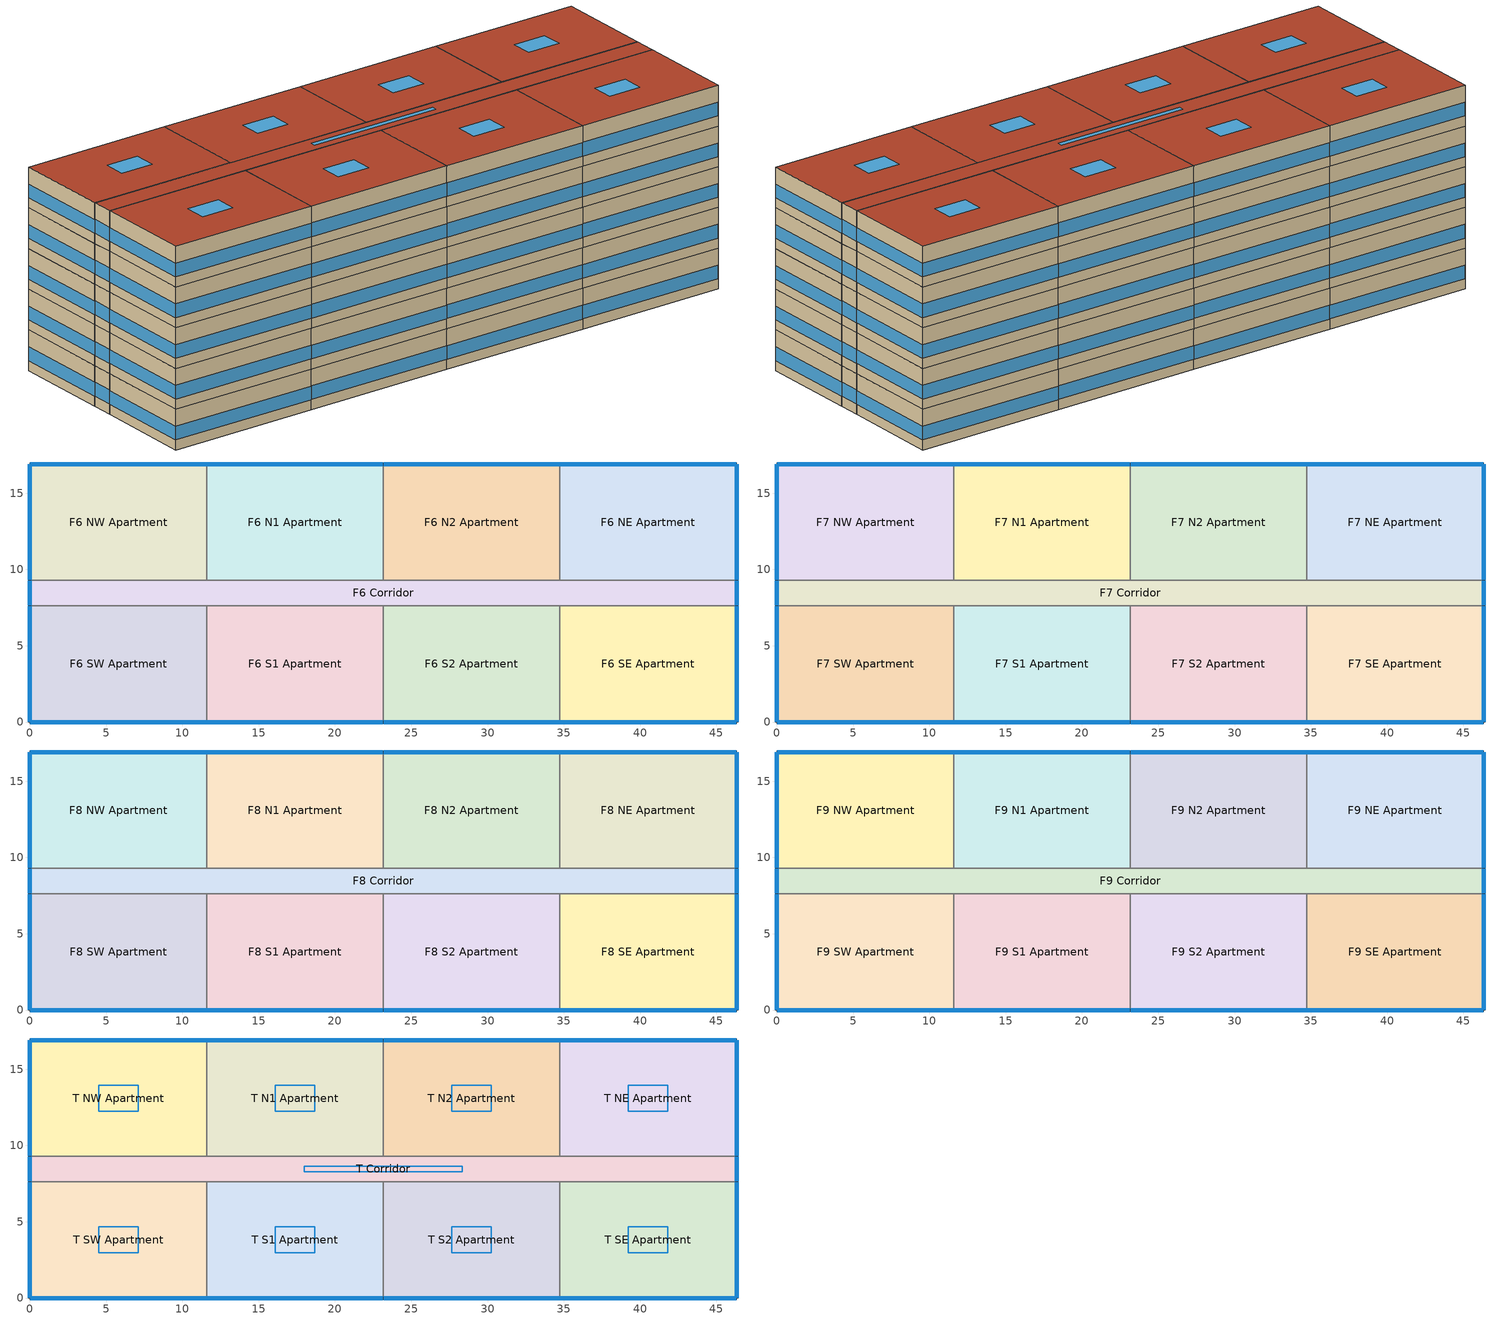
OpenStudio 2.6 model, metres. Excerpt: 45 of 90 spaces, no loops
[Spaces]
F6 S2 Apartment
 floor to M S2 Apartment: 34.75,7.62 34.75,0 23.16,0 23.16,7.62 z15.24
 wall outside: 23.16,0 34.75,0 z15.24:18.29
 wall to F6 Corridor: 34.75,7.62 23.16,7.62 z15.24:18.29
 wall to F6 S1 Apartment: 23.16,7.62 23.16,0 z15.24:18.29
 wall to F6 SE Apartment: 34.75,0 34.75,7.62 z15.24:18.29
 window: 23.19,0 34.72,0 z16:17.02
F6 NE Apartment
 floor to M NE Apartment: 46.33,16.92 46.33,9.3 34.75,9.3 34.75,16.92 z15.24
 wall outside: 46.33,9.3 46.33,16.92 34.75,16.92 z15.24:18.29
 wall to F6 N2 Apartment: 34.75,16.92 34.75,9.3 z15.24:18.29
 wall to F6 Corridor: 34.75,9.3 46.33,9.3 z15.24:18.29
 window: 46.33,9.32 46.33,16.89 / 46.3,16.92 34.77,16.92 z16:17.02
F6 S1 Apartment
 floor to M S1 Apartment: 23.16,7.62 23.16,0 11.58,0 11.58,7.62 z15.24
 wall outside: 11.58,0 23.16,0 z15.24:18.29
 wall to F6 SW Apartment: 11.58,7.62 11.58,0 z15.24:18.29
 wall to F6 Corridor: 23.16,7.62 11.58,7.62 z15.24:18.29
 window: 11.61,0 23.14,0 z16:17.02
F6 Corridor
 floor to M Corridor: 46.33,9.3 46.33,7.62 0,7.62 0,9.3 z15.24
 wall outside: 46.33,7.62 46.33,9.3 / 0,9.3 0,7.62 z15.24:18.29
 wall to F6 N1 Apartment: 23.16,9.3 11.58,9.3 z15.24:18.29
 wall to F6 SE Apartment: 34.75,7.62 46.33,7.62 z15.24:18.29
 wall to F6 SW Apartment: 0,7.62 11.58,7.62 z15.24:18.29
 wall to F6 N2 Apartment: 34.75,9.3 23.16,9.3 z15.24:18.29
 wall to F6 NW Apartment: 11.58,9.3 0,9.3 z15.24:18.29
 window: 46.33,7.65 46.33,9.27 / 0,9.27 0,7.65 z16:17.05
F6 SE Apartment
 floor to M SE Apartment: 46.33,7.62 46.33,0 34.75,0 34.75,7.62 z15.24
 wall outside: 34.75,0 46.33,0 46.33,7.62 z15.24:18.29
 window: 46.33,0.03 46.33,7.59 / 34.77,0 46.3,0 z16:17.02
F6 N1 Apartment
 floor to M N1 Apartment: 23.16,16.92 23.16,9.3 11.58,9.3 11.58,16.92 z15.24
 wall outside: 23.16,16.92 11.58,16.92 z15.24:18.29
 wall to F6 N2 Apartment: 23.16,9.3 23.16,16.92 z15.24:18.29
 wall to F6 NW Apartment: 11.58,16.92 11.58,9.3 z15.24:18.29
 window: 23.14,16.92 11.61,16.92 z16:17.02
F6 NW Apartment
 floor to M NW Apartment: 11.58,16.92 11.58,9.3 0,9.3 0,16.92 z15.24
 wall outside: 11.58,16.92 0,16.92 0,9.3 z15.24:18.29
 window: 11.56,16.92 0.03,16.92 / 0,16.89 0,9.32 z16:17.02
F6 N2 Apartment
 floor to M N2 Apartment: 34.75,16.92 34.75,9.3 23.16,9.3 23.16,16.92 z15.24
 wall outside: 34.75,16.92 23.16,16.92 z15.24:18.29
 window: 34.72,16.92 23.19,16.92 z16:17.02
F6 SW Apartment
 floor to M SW Apartment: 11.58,7.62 11.58,0 0,0 0,7.62 z15.24
 wall outside: 0,7.62 0,0 11.58,0 z15.24:18.29
 window: 0.03,0 11.56,0 / 0,7.59 0,0.03 z16:17.02
F7 SE Apartment
 floor to F6 SE Apartment: 46.33,7.62 46.33,0 34.75,0 34.75,7.62 z18.29
 wall outside: 34.75,0 46.33,0 46.33,7.62 z18.29:21.33
 wall to F7 S2 Apartment: 34.75,7.62 34.75,0 z18.29:21.33
 wall to F7 Corridor: 46.33,7.62 34.75,7.62 z18.29:21.33
 window: 46.33,0.03 46.33,7.59 / 34.77,0 46.3,0 z19.05:20.07
F7 N2 Apartment
 floor to F6 N2 Apartment: 34.75,16.92 34.75,9.3 23.16,9.3 23.16,16.92 z18.29
 wall outside: 34.75,16.92 23.16,16.92 z18.29:21.33
 wall to F7 Corridor: 23.16,9.3 34.75,9.3 z18.29:21.33
 wall to F7 NE Apartment: 34.75,9.3 34.75,16.92 z18.29:21.33
 wall to F7 N1 Apartment: 23.16,16.92 23.16,9.3 z18.29:21.33
 window: 34.72,16.92 23.19,16.92 z19.05:20.07
F7 NE Apartment
 floor to F6 NE Apartment: 46.33,16.92 46.33,9.3 34.75,9.3 34.75,16.92 z18.29
 wall outside: 46.33,9.3 46.33,16.92 34.75,16.92 z18.29:21.33
 wall to F7 Corridor: 34.75,9.3 46.33,9.3 z18.29:21.33
 window: 46.33,9.32 46.33,16.89 / 46.3,16.92 34.77,16.92 z19.05:20.07
F7 S2 Apartment
 floor to F6 S2 Apartment: 34.75,7.62 34.75,0 23.16,0 23.16,7.62 z18.29
 wall outside: 23.16,0 34.75,0 z18.29:21.33
 wall to F7 Corridor: 34.75,7.62 23.16,7.62 z18.29:21.33
 wall to F7 S1 Apartment: 23.16,7.62 23.16,0 z18.29:21.33
 window: 23.19,0 34.72,0 z19.05:20.07
F7 NW Apartment
 floor to F6 NW Apartment: 11.58,16.92 11.58,9.3 0,9.3 0,16.92 z18.29
 wall outside: 11.58,16.92 0,16.92 0,9.3 z18.29:21.33
 wall to F7 Corridor: 0,9.3 11.58,9.3 z18.29:21.33
 wall to F7 N1 Apartment: 11.58,9.3 11.58,16.92 z18.29:21.33
 window: 11.56,16.92 0.03,16.92 / 0,16.89 0,9.32 z19.05:20.07
F7 N1 Apartment
 floor to F6 N1 Apartment: 23.16,16.92 23.16,9.3 11.58,9.3 11.58,16.92 z18.29
 wall outside: 23.16,16.92 11.58,16.92 z18.29:21.33
 wall to F7 Corridor: 11.58,9.3 23.16,9.3 z18.29:21.33
 window: 23.14,16.92 11.61,16.92 z19.05:20.07
F7 S1 Apartment
 floor to F6 S1 Apartment: 23.16,7.62 23.16,0 11.58,0 11.58,7.62 z18.29
 wall outside: 11.58,0 23.16,0 z18.29:21.33
 wall to F7 Corridor: 23.16,7.62 11.58,7.62 z18.29:21.33
 wall to F7 SW Apartment: 11.58,7.62 11.58,0 z18.29:21.33
 window: 11.61,0 23.14,0 z19.05:20.07
F7 Corridor
 floor to F6 Corridor: 46.33,9.3 46.33,7.62 0,7.62 0,9.3 z18.29
 wall outside: 0,9.3 0,7.62 / 46.33,7.62 46.33,9.3 z18.29:21.33
 wall to F7 SW Apartment: 0,7.62 11.58,7.62 z18.29:21.33
 window: 46.33,7.65 46.33,9.27 / 0,9.27 0,7.65 z19.05:20.1
F7 SW Apartment
 floor to F6 SW Apartment: 11.58,7.62 11.58,0 0,0 0,7.62 z18.29
 wall outside: 0,7.62 0,0 11.58,0 z18.29:21.33
 window: 0.03,0 11.56,0 / 0,7.59 0,0.03 z19.05:20.07
F8 SW Apartment
 floor to F7 SW Apartment: 11.58,7.62 11.58,0 0,0 0,7.62 z21.33
 wall outside: 0,7.62 0,0 11.58,0 z21.33:24.38
 wall to F8 Corridor: 11.58,7.62 0,7.62 z21.33:24.38
 wall to F8 S1 Apartment: 11.58,0 11.58,7.62 z21.33:24.38
 window: 0.03,0 11.56,0 / 0,7.59 0,0.03 z22.1:23.12
F8 N1 Apartment
 floor to F7 N1 Apartment: 23.16,16.92 23.16,9.3 11.58,9.3 11.58,16.92 z21.33
 wall outside: 23.16,16.92 11.58,16.92 z21.33:24.38
 wall to F8 NW Apartment: 11.58,16.92 11.58,9.3 z21.33:24.38
 wall to F8 Corridor: 11.58,9.3 23.16,9.3 z21.33:24.38
 wall to F8 N2 Apartment: 23.16,9.3 23.16,16.92 z21.33:24.38
 window: 23.14,16.92 11.61,16.92 z22.1:23.12
F8 N2 Apartment
 floor to F7 N2 Apartment: 34.75,16.92 34.75,9.3 23.16,9.3 23.16,16.92 z21.33
 wall outside: 34.75,16.92 23.16,16.92 z21.33:24.38
 wall to F8 Corridor: 23.16,9.3 34.75,9.3 z21.33:24.38
 wall to F8 NE Apartment: 34.75,9.3 34.75,16.92 z21.33:24.38
 window: 34.72,16.92 23.19,16.92 z22.1:23.12
F8 Corridor
 floor to F7 Corridor: 46.33,9.3 46.33,7.62 0,7.62 0,9.3 z21.33
 wall outside: 46.33,7.62 46.33,9.3 / 0,9.3 0,7.62 z21.33:24.38
 wall to F8 S1 Apartment: 11.58,7.62 23.16,7.62 z21.33:24.38
 wall to F8 SE Apartment: 34.75,7.62 46.33,7.62 z21.33:24.38
 wall to F8 NE Apartment: 46.33,9.3 34.75,9.3 z21.33:24.38
 wall to F8 NW Apartment: 11.58,9.3 0,9.3 z21.33:24.38
 wall to F8 S2 Apartment: 23.16,7.62 34.75,7.62 z21.33:24.38
 window: 46.33,7.65 46.33,9.27 / 0,9.27 0,7.65 z22.1:23.14
F8 S1 Apartment
 floor to F7 S1 Apartment: 23.16,7.62 23.16,0 11.58,0 11.58,7.62 z21.33
 wall outside: 11.58,0 23.16,0 z21.33:24.38
 wall to F8 S2 Apartment: 23.16,0 23.16,7.62 z21.33:24.38
 window: 11.61,0 23.14,0 z22.1:23.12
F8 S2 Apartment
 floor to F7 S2 Apartment: 34.75,7.62 34.75,0 23.16,0 23.16,7.62 z21.33
 wall outside: 23.16,0 34.75,0 z21.33:24.38
 wall to F8 SE Apartment: 34.75,0 34.75,7.62 z21.33:24.38
 window: 23.19,0 34.72,0 z22.1:23.12
F8 SE Apartment
 floor to F7 SE Apartment: 46.33,7.62 46.33,0 34.75,0 34.75,7.62 z21.33
 wall outside: 34.75,0 46.33,0 46.33,7.62 z21.33:24.38
 window: 46.33,0.03 46.33,7.59 / 34.77,0 46.3,0 z22.1:23.12
F8 NW Apartment
 floor to F7 NW Apartment: 11.58,16.92 11.58,9.3 0,9.3 0,16.92 z21.33
 wall outside: 11.58,16.92 0,16.92 0,9.3 z21.33:24.38
 window: 11.56,16.92 0.03,16.92 / 0,16.89 0,9.32 z22.1:23.12
F8 NE Apartment
 floor to F7 NE Apartment: 46.33,16.92 46.33,9.3 34.75,9.3 34.75,16.92 z21.33
 wall outside: 46.33,9.3 46.33,16.92 34.75,16.92 z21.33:24.38
 window: 46.33,9.32 46.33,16.89 / 46.3,16.92 34.77,16.92 z22.1:23.12
F9 SE Apartment
 floor to F8 SE Apartment: 46.33,7.62 46.33,0 34.75,0 34.75,7.62 z24.38
 wall outside: 34.75,0 46.33,0 46.33,7.62 z24.38:27.43
 wall to F9 S2 Apartment: 34.75,7.62 34.75,0 z24.38:27.43
 wall to F9 Corridor: 46.33,7.62 34.75,7.62 z24.38:27.43
 window: 46.33,0.03 46.33,7.59 z25.14:26.17; 34.77,0 46.3,0 z25.14:26.16
F9 N2 Apartment
 floor to F8 N2 Apartment: 34.75,16.92 34.75,9.3 23.16,9.3 23.16,16.92 z24.38
 wall outside: 34.75,16.92 23.16,16.92 z24.38:27.43
 wall to F9 NE Apartment: 34.75,9.3 34.75,16.92 z24.38:27.43
 wall to F9 Corridor: 23.16,9.3 34.75,9.3 z24.38:27.43
 wall to F9 N1 Apartment: 23.16,16.92 23.16,9.3 z24.38:27.43
 window: 34.72,16.92 23.19,16.92 z25.14:26.16
F9 SW Apartment
 floor to F8 SW Apartment: 11.58,7.62 11.58,0 0,0 0,7.62 z24.38
 wall outside: 0,7.62 0,0 11.58,0 z24.38:27.43
 wall to F9 Corridor: 11.58,7.62 0,7.62 z24.38:27.43
 wall to F9 S1 Apartment: 11.58,0 11.58,7.62 z24.38:27.43
 window: 0.03,0 11.56,0 z25.14:26.16; 0,7.59 0,0.03 z25.14:26.17
F9 Corridor
 floor to F8 Corridor: 46.33,9.3 46.33,7.62 0,7.62 0,9.3 z24.38
 wall outside: 0,9.3 0,7.62 / 46.33,7.62 46.33,9.3 z24.38:27.43
 wall to F9 NE Apartment: 46.33,9.3 34.75,9.3 z24.38:27.43
 wall to F9 NW Apartment: 11.58,9.3 0,9.3 z24.38:27.43
 wall to F9 S1 Apartment: 11.58,7.62 23.16,7.62 z24.38:27.43
 wall to F9 N1 Apartment: 23.16,9.3 11.58,9.3 z24.38:27.43
 wall to F9 S2 Apartment: 23.16,7.62 34.75,7.62 z24.38:27.43
 window: 46.33,7.65 46.33,9.27 / 0,9.27 0,7.65 z25.14:26.19
F9 NE Apartment
 floor to F8 NE Apartment: 46.33,16.92 46.33,9.3 34.75,9.3 34.75,16.92 z24.38
 wall outside: 46.33,9.3 46.33,16.92 34.75,16.92 z24.38:27.43
 window: 46.33,9.32 46.33,16.89 z25.14:26.17; 46.3,16.92 34.77,16.92 z25.14:26.16
F9 S1 Apartment
 floor to F8 S1 Apartment: 23.16,7.62 23.16,0 11.58,0 11.58,7.62 z24.38
 wall outside: 11.58,0 23.16,0 z24.38:27.43
 wall to F9 S2 Apartment: 23.16,0 23.16,7.62 z24.38:27.43
 window: 11.61,0 23.14,0 z25.14:26.16
F9 S2 Apartment
 floor to F8 S2 Apartment: 34.75,7.62 34.75,0 23.16,0 23.16,7.62 z24.38
 wall outside: 23.16,0 34.75,0 z24.38:27.43
 window: 23.19,0 34.72,0 z25.14:26.16
F9 NW Apartment
 floor to F8 NW Apartment: 11.58,16.92 11.58,9.3 0,9.3 0,16.92 z24.38
 wall outside: 11.58,16.92 0,16.92 0,9.3 z24.38:27.43
 wall to F9 N1 Apartment: 11.58,9.3 11.58,16.92 z24.38:27.43
 window: 11.56,16.92 0.03,16.92 z25.14:26.16; 0,16.89 0,9.32 z25.14:26.17
F9 N1 Apartment
 floor to F8 N1 Apartment: 23.16,16.92 23.16,9.3 11.58,9.3 11.58,16.92 z24.38
 wall outside: 23.16,16.92 11.58,16.92 z24.38:27.43
 window: 23.14,16.92 11.61,16.92 z25.14:26.16
T N1 Apartment
 floor to F9 N1 Apartment: 23.16,16.92 23.16,9.3 11.58,9.3 11.58,16.92 z27.43
 wall outside: 23.16,16.92 11.58,16.92 z27.43:30.48
 wall to T NW Apartment: 11.58,16.92 11.58,9.3 z27.43:30.48
 wall to T Corridor: 11.58,9.3 23.16,9.3 z27.43:30.48
 wall to T N2 Apartment: 23.16,9.3 23.16,16.92 z27.43:30.48
 window: 23.14,16.92 11.61,16.92 z28.19:29.21
 roof outside: 23.16,9.3 23.16,16.92 11.58,16.92 11.58,9.3 z30.48
 skylight: 18.67,12.25 18.67,13.96 16.08,13.96 16.08,12.25 z30.48
T N2 Apartment
 floor to F9 N2 Apartment: 34.75,16.92 34.75,9.3 23.16,9.3 23.16,16.92 z27.43
 wall outside: 34.75,16.92 23.16,16.92 z27.43:30.48
 wall to T NE Apartment: 34.75,9.3 34.75,16.92 z27.43:30.48
 wall to T Corridor: 23.16,9.3 34.75,9.3 z27.43:30.48
 window: 34.72,16.92 23.19,16.92 z28.19:29.21
 roof outside: 34.75,9.3 34.75,16.92 23.16,16.92 23.16,9.3 z30.48
 skylight: 30.25,12.25 30.25,13.96 27.66,13.96 27.66,12.25 z30.48
T S2 Apartment
 floor to F9 S2 Apartment: 34.75,7.62 34.75,0 23.16,0 23.16,7.62 z27.43
 wall outside: 23.16,0 34.75,0 z27.43:30.48
 wall to T Corridor: 34.75,7.62 23.16,7.62 z27.43:30.48
 wall to T S1 Apartment: 23.16,7.62 23.16,0 z27.43:30.48
 wall to T SE Apartment: 34.75,0 34.75,7.62 z27.43:30.48
 window: 23.19,0 34.72,0 z28.19:29.21
 roof outside: 34.75,0 34.75,7.62 23.16,7.62 23.16,0 z30.48
 skylight: 30.25,2.96 30.25,4.66 27.66,4.66 27.66,2.96 z30.48
T SW Apartment
 floor to F9 SW Apartment: 11.58,7.62 11.58,0 0,0 0,7.62 z27.43
 wall outside: 0,7.62 0,0 11.58,0 z27.43:30.48
 wall to T Corridor: 11.58,7.62 0,7.62 z27.43:30.48
 wall to T S1 Apartment: 11.58,0 11.58,7.62 z27.43:30.48
 window: 0.03,0 11.56,0 / 0,7.59 0,0.03 z28.19:29.21
 roof outside: 11.58,0 11.58,7.62 0,7.62 0,0 z30.48
 skylight: 7.09,2.96 7.09,4.66 4.5,4.66 4.5,2.96 z30.48
T SE Apartment
 floor to F9 SE Apartment: 46.33,7.62 46.33,0 34.75,0 34.75,7.62 z27.43
 wall outside: 34.75,0 46.33,0 46.33,7.62 z27.43:30.48
 wall to T Corridor: 46.33,7.62 34.75,7.62 z27.43:30.48
 window: 46.33,0.03 46.33,7.59 / 34.77,0 46.3,0 z28.19:29.21
 roof outside: 46.33,0 46.33,7.62 34.75,7.62 34.75,0 z30.48
 skylight: 41.83,2.96 41.83,4.66 39.24,4.66 39.24,2.96 z30.48
T S1 Apartment
 floor to F9 S1 Apartment: 23.16,7.62 23.16,0 11.58,0 11.58,7.62 z27.43
 wall outside: 11.58,0 23.16,0 z27.43:30.48
 wall to T Corridor: 23.16,7.62 11.58,7.62 z27.43:30.48
 window: 11.61,0 23.14,0 z28.19:29.21
 roof outside: 23.16,0 23.16,7.62 11.58,7.62 11.58,0 z30.48
 skylight: 18.67,2.96 18.67,4.66 16.08,4.66 16.08,2.96 z30.48
T Corridor
 floor to F9 Corridor: 46.33,9.3 46.33,7.62 0,7.62 0,9.3 z27.43
 wall outside: 0,9.3 0,7.62 / 46.33,7.62 46.33,9.3 z27.43:30.48
 wall to T NE Apartment: 46.33,9.3 34.75,9.3 z27.43:30.48
 wall to T NW Apartment: 11.58,9.3 0,9.3 z27.43:30.48
 window: 46.33,7.65 46.33,9.27 / 0,9.27 0,7.65 z28.19:29.24
 roof outside: 46.33,7.62 46.33,9.3 0,9.3 0,7.62 z30.48
 skylight: 28.34,8.27 28.34,8.65 17.98,8.65 17.98,8.27 z30.48
T NE Apartment
 floor to F9 NE Apartment: 46.33,16.92 46.33,9.3 34.75,9.3 34.75,16.92 z27.43
 wall outside: 46.33,9.3 46.33,16.92 34.75,16.92 z27.43:30.48
 window: 46.33,9.32 46.33,16.89 / 46.3,16.92 34.77,16.92 z28.19:29.21
 roof outside: 46.33,9.3 46.33,16.92 34.75,16.92 34.75,9.3 z30.48
 skylight: 41.83,12.25 41.83,13.96 39.24,13.96 39.24,12.25 z30.48
T NW Apartment
 floor to F9 NW Apartment: 11.58,16.92 11.58,9.3 0,9.3 0,16.92 z27.43
 wall outside: 11.58,16.92 0,16.92 0,9.3 z27.43:30.48
 window: 11.56,16.92 0.03,16.92 / 0,16.89 0,9.32 z28.19:29.21
 roof outside: 11.58,9.3 11.58,16.92 0,16.92 0,9.3 z30.48
 skylight: 7.09,12.25 7.09,13.96 4.5,13.96 4.5,12.25 z30.48
[Site]
Calgary Intl AP_AB_CAN: Latitude {deg}=51.114; Longitude {deg}=-114.02; Time Zone {hr}=-7; Elevation {m}=1084.1; Terrain=City
[Building]
HighriseApartment-CAN_AB_Calgary.Intl.AP.718770_CWEC2016.epw created: 2019-06-27 17:06:32 +0000: North Axis {deg}=0; Default Construction Set=BTAP-Mass at hdd = 5000.0; Standards Number of Stories=10; Standards Number of Above Ground Stories=10; Standards Building Type=NECB2011_HighriseApartment
[Site:WaterMainsTemperature]
Calculation Method=Correlation; Annual Average Outdoor Air Temperature {C}=5; Maximum Difference In Monthly Average Outdoor Air Temperatures {deltaC}=23.3
[Site:GroundTemperature:BuildingSurface]
19.527, 19.502, 19.536, 19.598, 20.002, 21.64, 22.225, 22.375, 21.449, 20.121, 19.802, 19.633
[SizingPeriod:DesignDay] Barometric Pressure {Pa}=88961; Sky Clearness=0; Rain Indicator=0; Snow Indicator=0; Day of Month=21; Daylight Saving Time Indicator=0; Humidity Indicating Type=Wetbulb; Dry-Bulb Temperature Range Modifier Type=DefaultMultipliers
Name | Maximum Dry-Bulb Temperature {C} | Daily Dry-Bulb Temperature Range {deltaC} | Humidity Indicating Conditions at Maximum Dry-Bulb | Wind Speed {m/s} | Wind Direction {deg} | Month | Day Type | Solar Model Indicator | ASHRAE Taub | ASHRAE Taud
Calgary Intl AP Ann Clg .4% Condns DB=>MWB | 28.5 | 12.1 | 16.1 | 4.5 | 160 | 7 | SummerDesignDay | ASHRAETau | 0.339 | 2.421
Calgary Intl AP Ann Htg 99.6% Condns DB | -28.5 | 0 | -28.5 | 2.9 | 200 | 1 | WinterDesignDay | ASHRAEClearSky
[Material:NoMass] Roughness=Smooth; Thermal Absorptance=0.9; Solar Absorptance=0.7
Name | Thermal Resistance {m2-K/W} | Visible Absorptance
Typical Carpet Pad; Typical Carpet Pad 1 | 0.21648 | 0.8
Typical Insulation 1 | 5.91238 | 0.7
Typical Insulation 2 | 4.49096 | 0.7
Typical Insulation 3 | 6.17282 | 0.7
Typical Carpet Pad 2 | 1.25503 | 0.8
Typical Carpet Pad 3; Typical Carpet Pad 4 | 3.45515 | 0.8
Typical Insulation 4 | 0.454528 | 0.7
Typical Insulation 5 | 0.454545 | 0.7
[Material]
Name | Roughness | Thickness {m} | Conductivity {W/m-K} | Density {kg/m3} | Specific Heat {J/kg-K} | Thermal Absorptance | Solar Absorptance | Visible Absorptance
G05 25mm wood | MediumSmooth | 0.0254 | 0.15 | 608 | 1630 | 0.9 | 0.5 | 0.5
100mm Normalweight concrete floor 1 | MediumSmooth | 0.1016 | 2.31 | 2322 | 832
G01 13mm gypsum board 1 | Smooth | 0.0127 | 0.16 | 800 | 1090 | 0.9 | 0.7 | 0.5
4 in. Normalweight Concrete Floor 1 | MediumRough | 0.1016 | 2.31 | 2322 | 832 | 0.9 | 0.7 | 0.7
1IN Stucco 1 | Smooth | 0.0253 | 0.6918 | 1858 | 837 | 0.9 | 0.7 | 0.92
8IN CONCRETE HW RefBldg 1 | Rough | 0.2032 | 1.311 | 2240 | 836.8 | 0.9 | 0.7 | 0.7
1/2IN Gypsum 1 | Smooth | 0.0127 | 0.16 | 784.9 | 830 | 0.9 | 0.4 | 0.4
Metal Roof Surface 1; F08 Metal surface 1 | Smooth | 0.0008 | 45.28 | 7824 | 500 | 0.9 | 0.7 | 0.7
6 in. Normalweight Concrete Floor 1; 6 in. Normalweight Concrete Floor 2; 6 in. Normalweight Concrete Floor 3 | MediumRough | 0.1524 | 2.31 | 2322 | 832 | 0.9 | 0.7 | 0.7
[Construction]
BTAP-Int-Partition; BTAP-Int-Door: G05 25mm wood
BTAP-Int-Floor: 100mm Normalweight concrete floor 1, Typical Carpet Pad
BTAP-Int-Wall: G01 13mm gypsum board 1, G01 13mm gypsum board 1
BTAP-Int-Ceiling: Typical Carpet Pad, 100mm Normalweight concrete floor 1
BTAP-Int-Window: SimpleGlazing
BTAP-Ext-Floor-Mass:U-0.162: Typical Insulation 1, 4 in. Normalweight Concrete Floor 1, Typical Carpet Pad 1
BTAP-Ext-Wall-Mass:U-0.21: 1IN Stucco 1, 8IN CONCRETE HW RefBldg 1, Typical Insulation 2, 1/2IN Gypsum 1
BTAP-Ext-Roof-Metal:U-0.162: Metal Roof Surface 1, Typical Insulation 3
BTAP-Grnd-Floor-Mass:U-0.757: 6 in. Normalweight Concrete Floor 1, Typical Carpet Pad 2
BTAP-Grnd-Wall-Mass:U-0.284: 6 in. Normalweight Concrete Floor 2, Typical Carpet Pad 3
BTAP-Grnd-Roof-Mass:U-0.284: 6 in. Normalweight Concrete Floor 3, Typical Carpet Pad 4
BTAP-Ext-FixedWindow:U=0.220 SHGC=0.600; BTAP-Ext-GlassDoors:U=0.220 SHGC=0.600; BTAP-Ext-Skylights:U=0.220 SHGC=0.600; BTAP-Ext-DaylightDomes:U=0.220 SHGC=0.600; BTAP-Ext-DaylightDiffuser:U=0.220 SHGC=0.600: SimpleGlazing:U=0.220 SHGC=0.600
BTAP-Ext-Door:U-2.2: F08 Metal surface 1, Typical Insulation 4
BTAP-Ext-OverHeadDoor:U-2.2: Typical Insulation 5
[DefaultConstructionSet]
BTAP-Mass at hdd = 5000.0: Default Exterior Surface Constructions=BTAP-Mass at hdd = 5000.0; Default Interior Surface Constructions=Default Surface Constructions 2; Default Ground Contact Surface Constructions=BTAP-Mass at hdd = 5000.0 1; Default Exterior SubSurface Constructions=BTAP-Mass at hdd = 5000.0; Default Interior SubSurface Constructions=Default Sub Surface Constructions 2; Interior Partition Construction=BTAP-Int-Partition
[DefaultSurfaceConstructions]
Name | Floor Construction | Wall Construction | Roof Ceiling Construction
Default Surface Constructions 2 | BTAP-Int-Floor | BTAP-Int-Wall | BTAP-Int-Ceiling
BTAP-Mass at hdd = 5000.0 | BTAP-Ext-Floor-Mass:U-0.162 | BTAP-Ext-Wall-Mass:U-0.21 | BTAP-Ext-Roof-Metal:U-0.162
BTAP-Mass at hdd = 5000.0 1 | BTAP-Grnd-Floor-Mass:U-0.757 | BTAP-Grnd-Wall-Mass:U-0.284 | BTAP-Grnd-Roof-Mass:U-0.284
[DefaultSubSurfaceConstructions]
Name | Fixed Window Construction | Operable Window Construction | Door Construction | Glass Door Construction | Overhead Door Construction | Skylight Construction | Tubular Daylight Dome Construction | Tubular Daylight Diffuser Construction
Default Sub Surface Constructions 2 | BTAP-Int-Window | BTAP-Int-Window | BTAP-Int-Door
BTAP-Mass at hdd = 5000.0 | BTAP-Ext-FixedWindow:U=0.220 SHGC=0.600 | BTAP-Ext-FixedWindow:U=0.220 SHGC=0.600 | BTAP-Ext-Door:U-2.2 | BTAP-Ext-GlassDoors:U=0.220 SHGC=0.600 | BTAP-Ext-OverHeadDoor:U-2.2 | BTAP-Ext-Skylights:U=0.220 SHGC=0.600 | BTAP-Ext-DaylightDomes:U=0.220 SHGC=0.600 | BTAP-Ext-DaylightDiffuser:U=0.220 SHGC=0.600
[WindowMaterial:SimpleGlazingSystem] U-Factor {W/m2-K}=2.2; Solar Heat Gain Coefficient=0.6; Visible Transmittance=0.21
SimpleGlazing; SimpleGlazing:U=0.220 SHGC=0.600
[Space] Part of Total Floor Area=Yes
Name | Space Type | Building Story | Thermal Zone
F8 SE Apartment | Space Function Dwelling Unit(s) | Building Story 8 | DU_BT=Space Function_ST=Dwelling Unit(s)_FL=Building Story 8_SCHG 5
F8 SW Apartment | Space Function Dwelling Unit(s) | Building Story 8 | DU_BT=Space Function_ST=Dwelling Unit(s)_FL=Building Story 8_SCHG 6
F6 NE Apartment | Space Function Dwelling Unit(s) | Building Story 6 | DU_BT=Space Function_ST=Dwelling Unit(s)_FL=Building Story 6_SCHG 2
F9 SE Apartment | Space Function Dwelling Unit(s) | Building Story 9 | DU_BT=Space Function_ST=Dwelling Unit(s)_FL=Building Story 9_SCHG 7
F6 S1 Apartment | Space Function Dwelling Unit(s) | Building Story 6 | DU_BT=Space Function_ST=Dwelling Unit(s)_FL=Building Story 6_SCHG 6
F7 S1 Apartment | Space Function Dwelling Unit(s) | Building Story 7 | DU_BT=Space Function_ST=Dwelling Unit(s)_FL=Building Story 7_SCHG 2
F7 SE Apartment | Space Function Dwelling Unit(s) | Building Story 7 | DU_BT=Space Function_ST=Dwelling Unit(s)_FL=Building Story 7_SCHG 5
F6 SE Apartment | Space Function Dwelling Unit(s) | Building Story 6 | DU_BT=Space Function_ST=Dwelling Unit(s)_FL=Building Story 6_SCHG 4
F7 NW Apartment | Space Function Dwelling Unit(s) | Building Story 7 | DU_BT=Space Function_ST=Dwelling Unit(s)_FL=Building Story 7_SCHG 1
F7 N2 Apartment | Space Function Dwelling Unit(s) | Building Story 7 | DU_BT=Space Function_ST=Dwelling Unit(s)_FL=Building Story 7_SCHG
F7 SW Apartment | Space Function Dwelling Unit(s) | Building Story 7 | DU_BT=Space Function_ST=Dwelling Unit(s)_FL=Building Story 7_SCHG 4
F8 N1 Apartment | Space Function Dwelling Unit(s) | Building Story 8 | DU_BT=Space Function_ST=Dwelling Unit(s)_FL=Building Story 8_SCHG 3
F7 NE Apartment | Space Function Dwelling Unit(s) | Building Story 7 | DU_BT=Space Function_ST=Dwelling Unit(s)_FL=Building Story 7_SCHG 3
F8 N2 Apartment | Space Function Dwelling Unit(s) | Building Story 8 | DU_BT=Space Function_ST=Dwelling Unit(s)_FL=Building Story 8_SCHG 7
F9 S1 Apartment | Space Function Dwelling Unit(s) | Building Story 9 | DU_BT=Space Function_ST=Dwelling Unit(s)_FL=Building Story 9_SCHG 5
F6 S2 Apartment | Space Function Dwelling Unit(s) | Building Story 6 | DU_BT=Space Function_ST=Dwelling Unit(s)_FL=Building Story 6_SCHG 7
F9 NW Apartment | Space Function Dwelling Unit(s) | Building Story 9 | DU_BT=Space Function_ST=Dwelling Unit(s)_FL=Building Story 9_SCHG 4
T S2 Apartment | Space Function Dwelling Unit(s) | Building Story 10 | DU_BT=Space Function_ST=Dwelling Unit(s)_FL=Building Story 10_SCHG 3
T N1 Apartment | Space Function Dwelling Unit(s) | Building Story 10 | DU_BT=Space Function_ST=Dwelling Unit(s)_FL=Building Story 10_SCHG 6
F6 Corridor | Space Function Corr. < 2.4m wide-sch-G | Building Story 6 | WILD_ST=Corr. < 2.4m wide-sch-G_FL=Building Story 6_SCH=G
F7 S2 Apartment | Space Function Dwelling Unit(s) | Building Story 7 | DU_BT=Space Function_ST=Dwelling Unit(s)_FL=Building Story 7_SCHG 7
F9 NE Apartment | Space Function Dwelling Unit(s) | Building Story 9 | DU_BT=Space Function_ST=Dwelling Unit(s)_FL=Building Story 9_SCHG 1
F8 NE Apartment | Space Function Dwelling Unit(s) | Building Story 8 | DU_BT=Space Function_ST=Dwelling Unit(s)_FL=Building Story 8_SCHG 4
T N2 Apartment | Space Function Dwelling Unit(s) | Building Story 10 | DU_BT=Space Function_ST=Dwelling Unit(s)_FL=Building Story 10_SCHG 2
F9 N2 Apartment | Space Function Dwelling Unit(s) | Building Story 9 | DU_BT=Space Function_ST=Dwelling Unit(s)_FL=Building Story 9_SCHG
F9 S2 Apartment | Space Function Dwelling Unit(s) | Building Story 9 | DU_BT=Space Function_ST=Dwelling Unit(s)_FL=Building Story 9_SCHG 2
T SW Apartment | Space Function Dwelling Unit(s) | Building Story 10 | DU_BT=Space Function_ST=Dwelling Unit(s)_FL=Building Story 10_SCHG 5
F8 Corridor | Space Function Corr. < 2.4m wide-sch-G | Building Story 8 | WILD_ST=Corr. < 2.4m wide-sch-G_FL=Building Story 8_SCH=G
F8 S1 Apartment | Space Function Dwelling Unit(s) | Building Story 8 | DU_BT=Space Function_ST=Dwelling Unit(s)_FL=Building Story 8_SCHG 2
F7 N1 Apartment | Space Function Dwelling Unit(s) | Building Story 7 | DU_BT=Space Function_ST=Dwelling Unit(s)_FL=Building Story 7_SCHG 6
F8 NW Apartment | Space Function Dwelling Unit(s) | Building Story 8 | DU_BT=Space Function_ST=Dwelling Unit(s)_FL=Building Story 8_SCHG 1
T S1 Apartment | Space Function Dwelling Unit(s) | Building Story 10 | DU_BT=Space Function_ST=Dwelling Unit(s)_FL=Building Story 10_SCHG
F9 N1 Apartment | Space Function Dwelling Unit(s) | Building Story 9 | DU_BT=Space Function_ST=Dwelling Unit(s)_FL=Building Story 9_SCHG 6
F6 N1 Apartment | Space Function Dwelling Unit(s) | Building Story 6 | DU_BT=Space Function_ST=Dwelling Unit(s)_FL=Building Story 6_SCHG 3
F8 S2 Apartment | Space Function Dwelling Unit(s) | Building Story 8 | DU_BT=Space Function_ST=Dwelling Unit(s)_FL=Building Story 8_SCHG
F6 N2 Apartment | Space Function Dwelling Unit(s) | Building Story 6 | DU_BT=Space Function_ST=Dwelling Unit(s)_FL=Building Story 6_SCHG 1
T SE Apartment | Space Function Dwelling Unit(s) | Building Story 10 | DU_BT=Space Function_ST=Dwelling Unit(s)_FL=Building Story 10_SCHG 7
T NW Apartment | Space Function Dwelling Unit(s) | Building Story 10 | DU_BT=Space Function_ST=Dwelling Unit(s)_FL=Building Story 10_SCHG 4
F9 SW Apartment | Space Function Dwelling Unit(s) | Building Story 9 | DU_BT=Space Function_ST=Dwelling Unit(s)_FL=Building Story 9_SCHG 3
F9 Corridor | Space Function Corr. < 2.4m wide-sch-G | Building Story 9 | WILD_ST=Corr. < 2.4m wide-sch-G_FL=Building Story 9_SCH=G
T NE Apartment | Space Function Dwelling Unit(s) | Building Story 10 | DU_BT=Space Function_ST=Dwelling Unit(s)_FL=Building Story 10_SCHG 1
F6 NW Apartment | Space Function Dwelling Unit(s) | Building Story 6 | DU_BT=Space Function_ST=Dwelling Unit(s)_FL=Building Story 6_SCHG
T Corridor | Space Function Corr. < 2.4m wide-sch-G | Building Story 10 | WILD_ST=Corr. < 2.4m wide-sch-G_FL=Building Story 10_SCH=G
F7 Corridor | Space Function Corr. < 2.4m wide-sch-G | Building Story 7 | WILD_ST=Corr. < 2.4m wide-sch-G_FL=Building Story 7_SCH=G
F6 SW Apartment | Space Function Dwelling Unit(s) | Building Story 6 | DU_BT=Space Function_ST=Dwelling Unit(s)_FL=Building Story 6_SCHG 5
[EvaporativeFluidCooler:SingleSpeed]
Central Tower: Design Air Flow Rate {m3/s}=autosize; Fan Power at Design Air Flow Rate {W}=autosize; Design Spray Water Flow Rate {m3/s}=0.002208; Performance Input Method=UFactorTimesAreaAndDesignWaterFlowRate; U-factor Times Area Value at Design Air Flow Rate {W/K}=autosize; Design Water Flow Rate {m3/s}=autosize; Capacity Control=FanCycling; Sizing Factor=1; Evaporation Loss Mode=SaturatedExit; Drift Loss Percent {percent}=0.008; Blowdown Calculation Mode=ConcentrationRatio; Blowdown Concentration Ratio=3
[BuildingStory]
Name | Nominal Z Coordinate {m}
Building Story 6 | 15.2393
Building Story 7 | 18.2871
Building Story 8 | 21.3349
Building Story 9 | 24.3828
Building Story 10 | 27.4307
[SpaceType] Standards Building Type=Space Function
Name | Default Schedule Set | Design Specification Outdoor Air Object | Standards Space Type
Space Function Corr. < 2.4m wide-sch-G | Space Function Corr. < 2.4m wide-sch-G Schedule Set | Space Function Corr. < 2.4m wide-sch-G Ventilation | Corr. < 2.4m wide-sch-G
Space Function Dwelling Unit(s) | Space Function Dwelling Unit(s) Schedule Set | Space Function Dwelling Unit(s) Ventilation | Dwelling Unit(s)
[People:Definition] Number of People Calculation Method=People/Area; Fraction Radiant=0.3
Name | People per Space Floor Area {person/m2}
Space Function Corr. < 2.4m wide-sch-G People Definition | 0.0100104
Space Function Dwelling Unit(s) People Definition | 0.0166841
[People] Work Efficiency Schedule=Work Efficiency Schedule; Clothing Insulation Schedule=Clothing Schedule; Air Velocity Schedule=Air Velocity Schedule; Multiplier=1
Name | People Definition | Space or SpaceType
Space Function Corr. < 2.4m wide-sch-G People | Space Function Corr. < 2.4m wide-sch-G People Definition | Space Function Corr. < 2.4m wide-sch-G
Space Function Dwelling Unit(s) People | Space Function Dwelling Unit(s) People Definition | Space Function Dwelling Unit(s)
[Lights:Definition] Design Level Calculation Method=Watts/Area; Fraction Radiant=0.5; Fraction Visible=0.2
Name | Watts per Space Floor Area {W/m2}
Space Function Corr. < 2.4m wide-sch-G Lights Definition | 8.39993
Space Function Dwelling Unit(s) Lights Definition | 4.99996
[Lights] Fraction Replaceable=1
Name | Lights Definition | Space or SpaceType
Space Function Corr. < 2.4m wide-sch-G Lights | Space Function Corr. < 2.4m wide-sch-G Lights Definition | Space Function Corr. < 2.4m wide-sch-G
Space Function Dwelling Unit(s) Lights | Space Function Dwelling Unit(s) Lights Definition | Space Function Dwelling Unit(s)
[DesignSpecification:OutdoorAir] Outdoor Air Method=Sum; Outdoor Air Flow per Person {m3/s-person}=0; Outdoor Air Flow Rate {m3/s}=0; Outdoor Air Flow Air Changes per Hour {1/hr}=0
Name | Outdoor Air Flow per Floor Area {m3/s-m2}
Space Function Corr. < 2.4m wide-sch-G Ventilation | 0.0003048
Space Function Dwelling Unit(s) Ventilation | 0.00034544
[DefaultScheduleSet] Number of People Schedule=NECB-G-Occupancy; People Activity Level Schedule=NECB-Activity; Lighting Schedule=NECB-G-Lighting; Electric Equipment Schedule=NECB-G-Electric-Equipment; Infiltration Schedule=Always On
Space Function Corr. < 2.4m wide-sch-G Schedule Set; Space Function Dwelling Unit(s) Schedule Set
[ThermostatSetpoint:DualSetpoint] Heating Setpoint Temperature Schedule=NECB-G-Thermostat Setpoint-Heating; Cooling Setpoint Temperature Schedule=NECB-G-Thermostat Setpoint-Cooling
Space Function Dwelling Unit(s) Thermostat 160; Space Function Dwelling Unit(s) Thermostat 164; Space Function Dwelling Unit(s) Thermostat 165; Space Function Dwelling Unit(s) Thermostat 169; Space Function Dwelling Unit(s) Thermostat 170; Space Function Dwelling Unit(s) Thermostat 172; Space Function Dwelling Unit(s) Thermostat 175; Space Function Dwelling Unit(s) Thermostat 176; Space Function Dwelling Unit(s) Thermostat 177; Space Function Dwelling Unit(s) Thermostat 178; Space Function Dwelling Unit(s) Thermostat 179; Space Function Dwelling Unit(s) Thermostat 180; Space Function Dwelling Unit(s) Thermostat 181; Space Function Dwelling Unit(s) Thermostat 186; Space Function Dwelling Unit(s) Thermostat 187; Space Function Dwelling Unit(s) Thermostat 188; Space Function Dwelling Unit(s) Thermostat 189; Space Function Dwelling Unit(s) Thermostat 190; Space Function Dwelling Unit(s) Thermostat 191; Space Function Dwelling Unit(s) Thermostat 192; Space Function Dwelling Unit(s) Thermostat 193; Space Function Dwelling Unit(s) Thermostat 194; Space Function Dwelling Unit(s) Thermostat 198; Space Function Dwelling Unit(s) Thermostat 200; Space Function Dwelling Unit(s) Thermostat 206; Space Function Dwelling Unit(s) Thermostat 208; Space Function Dwelling Unit(s) Thermostat 209; Space Function Dwelling Unit(s) Thermostat 210; Space Function Dwelling Unit(s) Thermostat 211; Space Function Dwelling Unit(s) Thermostat 212; Space Function Dwelling Unit(s) Thermostat 216; Space Function Dwelling Unit(s) Thermostat 217; Space Function Dwelling Unit(s) Thermostat 218; Space Function Dwelling Unit(s) Thermostat 220; Space Function Dwelling Unit(s) Thermostat 221; Space Function Dwelling Unit(s) Thermostat 223; Space Function Dwelling Unit(s) Thermostat 228; Space Function Dwelling Unit(s) Thermostat 229; Space Function Dwelling Unit(s) Thermostat 234; Space Function Dwelling Unit(s) Thermostat 236; Space Function Corr. < 2.4m wide-sch-G Thermostat 21; Space Function Corr. < 2.4m wide-sch-G Thermostat 22; Space Function Corr. < 2.4m wide-sch-G Thermostat 23; Space Function Corr. < 2.4m wide-sch-G Thermostat 27; Space Function Corr. < 2.4m wide-sch-G Thermostat 30
[ElectricEquipment:Definition]
Space Function Dwelling Unit(s) Elec Equip Definition: Design Level Calculation Method=Watts/Area; Watts per Space Floor Area {W/m2}=4.99996; Fraction Radiant=0.5
[ElectricEquipment]
Space Function Dwelling Unit(s) Elec Equip: Electric Equipment Definition=Space Function Dwelling Unit(s) Elec Equip Definition; Space or SpaceType=Space Function Dwelling Unit(s)
[SpaceInfiltration:DesignFlowRate] Schedule=Always On Discrete; Design Flow Rate Calculation Method=Flow/ExteriorArea; Flow per Exterior Surface Area {m3/s-m2}=0.00025; Constant Term Coefficient=0; Temperature Term Coefficient=0; Velocity Term Coefficient=0.224; Velocity Squared Term Coefficient=0
Name | Space or SpaceType
F6 Corridor Infiltration | F6 Corridor
F6 N1 Apartment Infiltration | F6 N1 Apartment
F6 N2 Apartment Infiltration | F6 N2 Apartment
F6 NE Apartment Infiltration | F6 NE Apartment
F6 NW Apartment Infiltration | F6 NW Apartment
F6 S1 Apartment Infiltration | F6 S1 Apartment
F6 S2 Apartment Infiltration | F6 S2 Apartment
F6 SE Apartment Infiltration | F6 SE Apartment
F6 SW Apartment Infiltration | F6 SW Apartment
F7 Corridor Infiltration | F7 Corridor
F7 N1 Apartment Infiltration | F7 N1 Apartment
F7 N2 Apartment Infiltration | F7 N2 Apartment
F7 NE Apartment Infiltration | F7 NE Apartment
F7 NW Apartment Infiltration | F7 NW Apartment
F7 S1 Apartment Infiltration | F7 S1 Apartment
F7 S2 Apartment Infiltration | F7 S2 Apartment
F7 SE Apartment Infiltration | F7 SE Apartment
F7 SW Apartment Infiltration | F7 SW Apartment
F8 Corridor Infiltration | F8 Corridor
F8 N1 Apartment Infiltration | F8 N1 Apartment
F8 N2 Apartment Infiltration | F8 N2 Apartment
F8 NE Apartment Infiltration | F8 NE Apartment
F8 NW Apartment Infiltration | F8 NW Apartment
F8 S1 Apartment Infiltration | F8 S1 Apartment
F8 S2 Apartment Infiltration | F8 S2 Apartment
F8 SE Apartment Infiltration | F8 SE Apartment
F8 SW Apartment Infiltration | F8 SW Apartment
F9 Corridor Infiltration | F9 Corridor
F9 N1 Apartment Infiltration | F9 N1 Apartment
F9 N2 Apartment Infiltration | F9 N2 Apartment
F9 NE Apartment Infiltration | F9 NE Apartment
F9 NW Apartment Infiltration | F9 NW Apartment
F9 S1 Apartment Infiltration | F9 S1 Apartment
F9 S2 Apartment Infiltration | F9 S2 Apartment
F9 SE Apartment Infiltration | F9 SE Apartment
F9 SW Apartment Infiltration | F9 SW Apartment
T Corridor Infiltration | T Corridor
T N1 Apartment Infiltration | T N1 Apartment
T N2 Apartment Infiltration | T N2 Apartment
T NE Apartment Infiltration | T NE Apartment
T NW Apartment Infiltration | T NW Apartment
T S1 Apartment Infiltration | T S1 Apartment
T S2 Apartment Infiltration | T S2 Apartment
T SE Apartment Infiltration | T SE Apartment
T SW Apartment Infiltration | T SW Apartment
[ThermalZone] Use Ideal Air Loads=No
Name | Thermostat
DU_BT=Space Function_ST=Dwelling Unit(s)_FL=Building Story 6_SCHG | Space Function Dwelling Unit(s) Thermostat 160
DU_BT=Space Function_ST=Dwelling Unit(s)_FL=Building Story 8_SCHG | Space Function Dwelling Unit(s) Thermostat 164
DU_BT=Space Function_ST=Dwelling Unit(s)_FL=Building Story 10_SCHG | Space Function Dwelling Unit(s) Thermostat 165
DU_BT=Space Function_ST=Dwelling Unit(s)_FL=Building Story 6_SCHG 1 | Space Function Dwelling Unit(s) Thermostat 169
DU_BT=Space Function_ST=Dwelling Unit(s)_FL=Building Story 8_SCHG 1 | Space Function Dwelling Unit(s) Thermostat 170
DU_BT=Space Function_ST=Dwelling Unit(s)_FL=Building Story 10_SCHG 1 | Space Function Dwelling Unit(s) Thermostat 172
DU_BT=Space Function_ST=Dwelling Unit(s)_FL=Building Story 10_SCHG 2 | Space Function Dwelling Unit(s) Thermostat 175
DU_BT=Space Function_ST=Dwelling Unit(s)_FL=Building Story 9_SCHG | Space Function Dwelling Unit(s) Thermostat 176
DU_BT=Space Function_ST=Dwelling Unit(s)_FL=Building Story 9_SCHG 1 | Space Function Dwelling Unit(s) Thermostat 177
DU_BT=Space Function_ST=Dwelling Unit(s)_FL=Building Story 8_SCHG 2 | Space Function Dwelling Unit(s) Thermostat 178
DU_BT=Space Function_ST=Dwelling Unit(s)_FL=Building Story 7_SCHG | Space Function Dwelling Unit(s) Thermostat 179
DU_BT=Space Function_ST=Dwelling Unit(s)_FL=Building Story 9_SCHG 2 | Space Function Dwelling Unit(s) Thermostat 180
DU_BT=Space Function_ST=Dwelling Unit(s)_FL=Building Story 8_SCHG 3 | Space Function Dwelling Unit(s) Thermostat 181
DU_BT=Space Function_ST=Dwelling Unit(s)_FL=Building Story 7_SCHG 1 | Space Function Dwelling Unit(s) Thermostat 186
DU_BT=Space Function_ST=Dwelling Unit(s)_FL=Building Story 6_SCHG 2 | Space Function Dwelling Unit(s) Thermostat 187
DU_BT=Space Function_ST=Dwelling Unit(s)_FL=Building Story 6_SCHG 3 | Space Function Dwelling Unit(s) Thermostat 188
DU_BT=Space Function_ST=Dwelling Unit(s)_FL=Building Story 9_SCHG 3 | Space Function Dwelling Unit(s) Thermostat 189
DU_BT=Space Function_ST=Dwelling Unit(s)_FL=Building Story 10_SCHG 3 | Space Function Dwelling Unit(s) Thermostat 190
DU_BT=Space Function_ST=Dwelling Unit(s)_FL=Building Story 6_SCHG 4 | Space Function Dwelling Unit(s) Thermostat 191
DU_BT=Space Function_ST=Dwelling Unit(s)_FL=Building Story 9_SCHG 4 | Space Function Dwelling Unit(s) Thermostat 192
DU_BT=Space Function_ST=Dwelling Unit(s)_FL=Building Story 9_SCHG 5 | Space Function Dwelling Unit(s) Thermostat 193
DU_BT=Space Function_ST=Dwelling Unit(s)_FL=Building Story 9_SCHG 6 | Space Function Dwelling Unit(s) Thermostat 194
DU_BT=Space Function_ST=Dwelling Unit(s)_FL=Building Story 10_SCHG 4 | Space Function Dwelling Unit(s) Thermostat 198
DU_BT=Space Function_ST=Dwelling Unit(s)_FL=Building Story 8_SCHG 4 | Space Function Dwelling Unit(s) Thermostat 200
DU_BT=Space Function_ST=Dwelling Unit(s)_FL=Building Story 8_SCHG 5 | Space Function Dwelling Unit(s) Thermostat 206
DU_BT=Space Function_ST=Dwelling Unit(s)_FL=Building Story 6_SCHG 5 | Space Function Dwelling Unit(s) Thermostat 208
DU_BT=Space Function_ST=Dwelling Unit(s)_FL=Building Story 6_SCHG 6 | Space Function Dwelling Unit(s) Thermostat 209
DU_BT=Space Function_ST=Dwelling Unit(s)_FL=Building Story 10_SCHG 5 | Space Function Dwelling Unit(s) Thermostat 210
DU_BT=Space Function_ST=Dwelling Unit(s)_FL=Building Story 9_SCHG 7 | Space Function Dwelling Unit(s) Thermostat 211
DU_BT=Space Function_ST=Dwelling Unit(s)_FL=Building Story 10_SCHG 6 | Space Function Dwelling Unit(s) Thermostat 212
DU_BT=Space Function_ST=Dwelling Unit(s)_FL=Building Story 8_SCHG 6 | Space Function Dwelling Unit(s) Thermostat 216
DU_BT=Space Function_ST=Dwelling Unit(s)_FL=Building Story 7_SCHG 2 | Space Function Dwelling Unit(s) Thermostat 217
DU_BT=Space Function_ST=Dwelling Unit(s)_FL=Building Story 10_SCHG 7 | Space Function Dwelling Unit(s) Thermostat 218
DU_BT=Space Function_ST=Dwelling Unit(s)_FL=Building Story 7_SCHG 3 | Space Function Dwelling Unit(s) Thermostat 220
DU_BT=Space Function_ST=Dwelling Unit(s)_FL=Building Story 7_SCHG 4 | Space Function Dwelling Unit(s) Thermostat 221
DU_BT=Space Function_ST=Dwelling Unit(s)_FL=Building Story 8_SCHG 7 | Space Function Dwelling Unit(s) Thermostat 223
DU_BT=Space Function_ST=Dwelling Unit(s)_FL=Building Story 6_SCHG 7 | Space Function Dwelling Unit(s) Thermostat 228
DU_BT=Space Function_ST=Dwelling Unit(s)_FL=Building Story 7_SCHG 5 | Space Function Dwelling Unit(s) Thermostat 229
DU_BT=Space Function_ST=Dwelling Unit(s)_FL=Building Story 7_SCHG 6 | Space Function Dwelling Unit(s) Thermostat 234
DU_BT=Space Function_ST=Dwelling Unit(s)_FL=Building Story 7_SCHG 7 | Space Function Dwelling Unit(s) Thermostat 236
WILD_ST=Corr. < 2.4m wide-sch-G_FL=Building Story 10_SCH=G | Space Function Corr. < 2.4m wide-sch-G Thermostat 21
WILD_ST=Corr. < 2.4m wide-sch-G_FL=Building Story 9_SCH=G | Space Function Corr. < 2.4m wide-sch-G Thermostat 22
WILD_ST=Corr. < 2.4m wide-sch-G_FL=Building Story 8_SCH=G | Space Function Corr. < 2.4m wide-sch-G Thermostat 23
WILD_ST=Corr. < 2.4m wide-sch-G_FL=Building Story 7_SCH=G | Space Function Corr. < 2.4m wide-sch-G Thermostat 27
WILD_ST=Corr. < 2.4m wide-sch-G_FL=Building Story 6_SCH=G | Space Function Corr. < 2.4m wide-sch-G Thermostat 30
[AvailabilityManager:NightCycle] Control Type=CycleOnAny; Thermostat Tolerance {deltaC}=1; Cycling Run Time {s}=3600
Availability Manager Night Cycle 1; Availability Manager Night Cycle 2; Availability Manager Night Cycle 3
[Schedule:Ruleset]
Clothing Schedule: Default Day Schedule=Clothing Schedule Default Winter Clothes
Air Velocity Schedule: Default Day Schedule=Air Velocity Schedule Default
Work Efficiency Schedule: Default Day Schedule=Work Efficiency Schedule Default
NECB-G-Occupancy: Default Day Schedule=NECB-G-Occupancy Default
NECB-Activity: Default Day Schedule=NECB-Activity Default; Summer Design Day Schedule=NECB-Activity Summer Design Day; Winter Design Day Schedule=NECB-Activity Winter Design Day
NECB-G-Lighting: Default Day Schedule=NECB-G-Lighting Default
NECB-G-Electric-Equipment: Default Day Schedule=NECB-G-Electric-Equipment Default
Always On: Default Day Schedule=Always On Default
NECB-G-Thermostat Setpoint-Heating: Default Day Schedule=NECB-G-Thermostat Setpoint-Heating Default
NECB-G-Thermostat Setpoint-Cooling: Default Day Schedule=NECB-G-Thermostat Setpoint-Cooling Default
[Schedule:Day]
Clothing Schedule Default Winter Clothes; Always On Default: 24, 0, 1
Clothing Schedule Summer Clothes: 24, 0, 0.5
Air Velocity Schedule Default: 24, 0, 0.2
Work Efficiency Schedule Default: 24, 0, 0
NECB-G-Occupancy Default; NECB-G-Occupancy Default|Wkdy Day: 7, 0, 0.9, 8, 0, 0.7, 9, 0, 0.4, 17, 0, 0.3, 18, 0, 0.5, 24, 0, 0.9
NECB-G-Occupancy Sat Day; NECB-G-Occupancy Sun|Hol Day: 7, 0, 0.9, 8, 0, 0.7, 17, 0, 0.5, 18, 0, 0.7, 24, 0, 0.9
NECB-Activity Default; NECB-Activity Winter Design Day; NECB-Activity Summer Design Day: 24, 0, 130
NECB-G-Lighting Default; NECB-G-Lighting Default|Wkdy Day; NECB-G-Lighting Sat Day; NECB-G-Lighting Sun|Hol Day: 1, 0, 0.3, 6, 0, 0, 7, 0, 0.2, 9, 0, 0.5, 19, 0, 0, 22, 0, 0.9, 23, 0, 0.8, 24, 0, 0.6
NECB-G-Electric-Equipment Default; NECB-G-Electric-Equipment Default|Wkdy Day; NECB-G-Electric-Equipment Sat Day; NECB-G-Electric-Equipment Sun|Hol Day: 1, 0, 0.3, 7, 0, 0.2, 9, 0, 0.8, 16, 0, 0.4, 17, 0, 0.5, 18, 0, 0.2, 20, 0, 0.9, 21, 0, 0.7, 24, 0, 0.5
NECB-G-Thermostat Setpoint-Heating Default; NECB-G-Thermostat Setpoint-Heating Default|Wkdy Day; NECB-G-Thermostat Setpoint-Heating Sat Day; NECB-G-Thermostat Setpoint-Heating Sun|Hol Day: 1, 0, 22, 7, 0, 18, 8, 0, 20, 24, 0, 22
NECB-G-Thermostat Setpoint-Cooling Default; NECB-G-Thermostat Setpoint-Cooling Default|Wkdy Day; NECB-G-Thermostat Setpoint-Cooling Sat Day; NECB-G-Thermostat Setpoint-Cooling Sun|Hol Day: 24, 0, 24
[Schedule:Rule] Date Specification Type=DateRange; Start Day=1
Name | Schedule Ruleset | Rule Order | Day Schedule | Start Month | End Month | End Day | Apply Monday | Apply Tuesday | Apply Wednesday | Apply Thursday | Apply Friday | Apply Saturday | Apply Sunday
Schedule Rule 1 | Clothing Schedule | 0 | Clothing Schedule Summer Clothes | 5 | 9 | 30
Schedule Rule 2 | NECB-G-Occupancy | 2 | NECB-G-Occupancy Default|Wkdy Day | 1 | 12 | 31 | Yes | Yes | Yes | Yes | Yes
Schedule Rule 3 | NECB-G-Occupancy | 1 | NECB-G-Occupancy Sat Day | 1 | 12 | 31 |  |  |  |  |  | Yes
Schedule Rule 4 | NECB-G-Occupancy | 0 | NECB-G-Occupancy Sun|Hol Day | 1 | 12 | 31 |  |  |  |  |  |  | Yes
Schedule Rule 5 | NECB-G-Lighting | 2 | NECB-G-Lighting Default|Wkdy Day | 1 | 12 | 31 | Yes | Yes | Yes | Yes | Yes
Schedule Rule 6 | NECB-G-Lighting | 1 | NECB-G-Lighting Sat Day | 1 | 12 | 31 |  |  |  |  |  | Yes
Schedule Rule 7 | NECB-G-Lighting | 0 | NECB-G-Lighting Sun|Hol Day | 1 | 12 | 31 |  |  |  |  |  |  | Yes
Schedule Rule 8 | NECB-G-Electric-Equipment | 2 | NECB-G-Electric-Equipment Default|Wkdy Day | 1 | 12 | 31 | Yes | Yes | Yes | Yes | Yes
Schedule Rule 9 | NECB-G-Electric-Equipment | 1 | NECB-G-Electric-Equipment Sat Day | 1 | 12 | 31 |  |  |  |  |  | Yes
Schedule Rule 10 | NECB-G-Electric-Equipment | 0 | NECB-G-Electric-Equipment Sun|Hol Day | 1 | 12 | 31 |  |  |  |  |  |  | Yes
Schedule Rule 11 | NECB-G-Thermostat Setpoint-Heating | 2 | NECB-G-Thermostat Setpoint-Heating Default|Wkdy Day | 1 | 12 | 31 | Yes | Yes | Yes | Yes | Yes
Schedule Rule 12 | NECB-G-Thermostat Setpoint-Heating | 1 | NECB-G-Thermostat Setpoint-Heating Sat Day | 1 | 12 | 31 |  |  |  |  |  | Yes
Schedule Rule 13 | NECB-G-Thermostat Setpoint-Heating | 0 | NECB-G-Thermostat Setpoint-Heating Sun|Hol Day | 1 | 12 | 31 |  |  |  |  |  |  | Yes
Schedule Rule 14 | NECB-G-Thermostat Setpoint-Cooling | 2 | NECB-G-Thermostat Setpoint-Cooling Default|Wkdy Day | 1 | 12 | 31 | Yes | Yes | Yes | Yes | Yes
Schedule Rule 15 | NECB-G-Thermostat Setpoint-Cooling | 1 | NECB-G-Thermostat Setpoint-Cooling Sat Day | 1 | 12 | 31 |  |  |  |  |  | Yes
Schedule Rule 16 | NECB-G-Thermostat Setpoint-Cooling | 0 | NECB-G-Thermostat Setpoint-Cooling Sun|Hol Day | 1 | 12 | 31 |  |  |  |  |  |  | Yes
[Schedule:Constant]
Always On Discrete: Value=1
